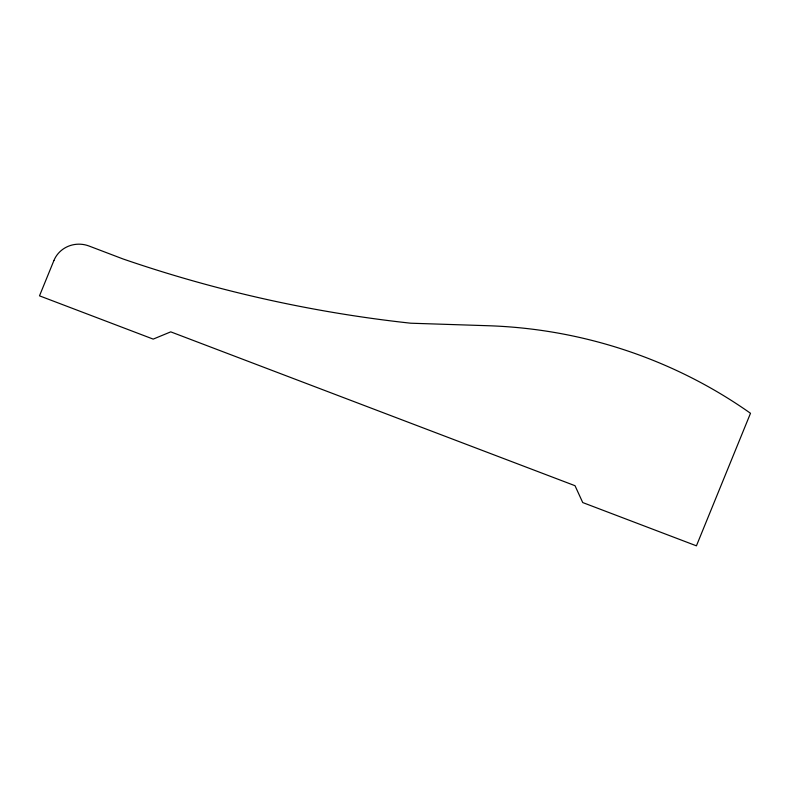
<?xml version="1.0" encoding="UTF-8"?>
<svg xmlns="http://www.w3.org/2000/svg" width="790" height="790" viewBox="0 0 790 790"><rect width="100%" height="100%" fill="white"/><g stroke="black" fill="none" stroke-linecap="round" stroke-linejoin="round"><path stroke-width="1.19" d="M53.918 260.502L39.5 295.835L153.201 339.108L170.749 331.859L575.011 485.702L582.734 502.559L696.425 545.831L750.5 413.279A465.557 445.214 5.5 0 0 488.092 325.727L410.76 323.209A1271.535 1215.968 5.5 0 1 123.062 258.972L89.013 246.016A27.127 25.942 5.5 0 0 53.918 260.502"/></g></svg>
